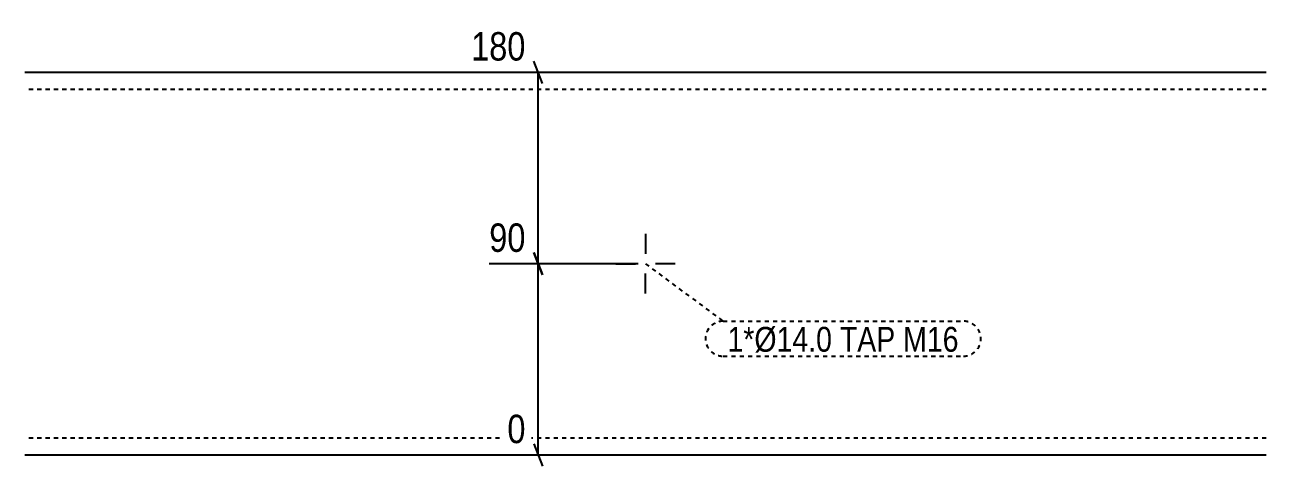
# Model space of a CAD drawing. Header units: millimetres. Extents: x 8 to 18357, y 8 to 303.
# Drawn here: x 14495 to 15079, y 95 to 303 of the extents above; entities that cross this region are included whole.
import ezdxf

# ---------------------------------------------------------------- set-up
doc = ezdxf.new("R2010")
doc.units = ezdxf.units.MM
doc.linetypes.add('DXK_LINE_DOT2', pattern=[3.9198, 1.9599, -1.9599])
for name, color, linetype in [('MÅLSÆTNING', 7, 'Continuous'), ('STÅL', 7, 'Continuous'), ('TEKST', 7, 'Continuous')]:
    doc.layers.add(name, color=color, linetype=linetype)
doc.styles.add('Arial Narrow', font='ARIALN.TTF', dxfattribs={"height": 0.2})

msp = doc.modelspace()

# ---------------------------------------------------------------- linework, layer by layer
at = {"layer": 'MÅLSÆTNING', "color": 7, "linetype": 'Continuous'}
for p, q in [((14738.88, 275.04), (14734.68, 285.54)), ((14783.78, 280.29), (14705.24, 280.29)), ((14736.78, 190.29), (14736.78, 280.29)), ((14734.68, 195.54), (14738.88, 185.04)), ((14738.88, 185.04), (14734.68, 195.54)), ((14783.78, 190.29), (14713.77, 190.29)), ((14783.78, 190.29), (14713.77, 190.29)), ((14736.78, 100.29), (14736.78, 190.29)), ((14734.68, 105.54), (14738.88, 95.04)), ((14783.78, 100.29), (14722.3, 100.29))]:
    msp.add_line(p, q, dxfattribs=at)
at = {"layer": 'STÅL', "color": 2, "linetype": 'Continuous'}
for p, q in [((15079.28, 280.29), (14495.28, 280.29)), ((15079.28, 100.29), (14495.28, 100.29))]:
    msp.add_line(p, q, dxfattribs=at)
at = {"layer": 'STÅL', "color": 7, "linetype": 'DXK_LINE_DOT2'}
for p, q in [((15079.28, 272.29), (14495.28, 272.29)), ((15079.28, 108.29), (14495.28, 108.29))]:
    msp.add_line(p, q, dxfattribs=at)
at = {"layer": 'STÅL', "color": 3, "linetype": 'Continuous'}
for p, q in [((14787.28, 204.29), (14787.28, 194.97)), ((14773.28, 190.29), (14782.6, 190.29)), ((14801.28, 190.29), (14791.96, 190.29)), ((14787.28, 176.29), (14787.28, 185.62))]:
    msp.add_line(p, q, dxfattribs=at)

# ---------------------------------------------------------------- wipeouts: each hides what was drawn before it
at = {"color": 0}
msp.add_wipeout([(14934.78, 148.89), (14934.78, 161.14), (14825.85, 161.14), (14825.85, 148.89)], dxfattribs=at).dxf.layer = 'TEKST'

# ---------------------------------------------------------------- next in the draw order: wipeouts: each hides what was drawn before it
at = {"color": 0, "linetype": 'Continuous'}
for points in [[(14733.63, 283.09), (14733.63, 302.69), (14702.44, 302.69), (14702.44, 283.09)], [(14733.63, 193.09), (14733.63, 212.69), (14710.97, 212.69), (14710.97, 193.09)], [(14733.63, 103.09), (14733.63, 122.69), (14719.5, 122.69), (14719.5, 103.09)]]:
    msp.add_wipeout(points, dxfattribs=at).dxf.layer = 'MÅLSÆTNING'
at = {"color": 0}
msp.add_wipeout([(14934.78, 148.89), (14934.78, 161.14), (14825.85, 161.14), (14825.85, 148.89)], dxfattribs=at).dxf.layer = 'TEKST'

# ---------------------------------------------------------------- next in the draw order: linework, layer by layer
at = {"layer": 'TEKST', "color": 7, "linetype": 'DXK_LINE_DOT2'}
for p, q in [((14787.28, 190.29), (14823.75, 163.24)), ((14823.75, 163.24), (14936.88, 163.24)), ((14823.75, 146.79), (14936.88, 146.79))]:
    msp.add_line(p, q, dxfattribs=at)
for centre, start, end in [((14823.75, 155.02), 90, 270), ((14936.88, 155.02), 270, 90)]:
    msp.add_arc(centre, 8.22, start, end, dxfattribs=at)

# ---------------------------------------------------------------- next in the draw order: texts
at = {"layer": 'MÅLSÆTNING', "color": 3, "linetype": 'Continuous', "style": 'Arial Narrow'}
for s, height, p in [('180', 13.362, (14705.24, 285.89)), ('90', 13.362, (14713.77, 195.89)), ('0', 13.36, (14722.3, 105.89))]:
    msp.add_text(s, height=height, dxfattribs=at).set_placement(p)
at = {"layer": 'TEKST', "color": 3, "style": 'Arial Narrow'}
msp.add_text('1*Ø14.0 TAP M16', height=11.6917, dxfattribs=at).set_placement((14825.85, 148.89))

doc.saveas('drawing.dxf')
